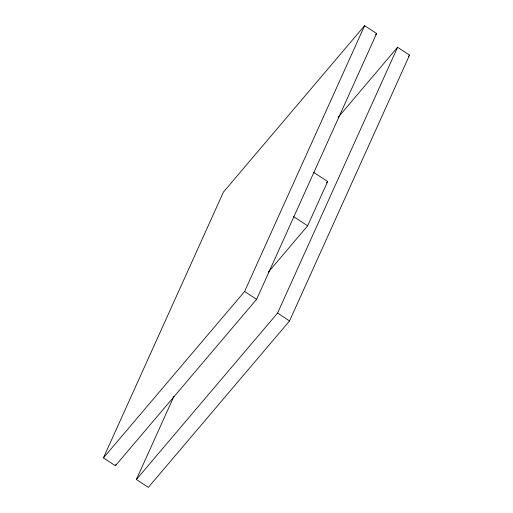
<?xml version="1.0" encoding="UTF-8"?>
<svg xmlns="http://www.w3.org/2000/svg" width="513" height="513" viewBox="0 0 513 513"><rect width="100%" height="100%" fill="white"/><g stroke="black" fill="none" stroke-linecap="round" stroke-linejoin="round"><path stroke-width="0.77" d="M103.427 457.885L223.456 192.054L364.628 25.65L376.613 33.505L256.583 299.336L115.412 465.74L103.427 457.885L244.598 291.48L364.628 25.65M115.412 465.74L116.073 464.278M338.118 117.355L397.588 47.26L409.573 55.115L289.544 320.946L148.372 487.35L136.387 479.495L173.978 396.241M268.376 272.102L307.633 225.829L327.634 181.525L313.629 172.342M136.387 479.495L277.559 313.084L397.588 47.26M375.574 34.724L376.613 33.505M408.54 56.334L409.573 55.115M326.601 182.743L327.634 181.525M293.622 216.646L307.633 225.829M244.598 291.48L256.583 299.336M277.559 313.084L289.544 320.946"/></g></svg>
